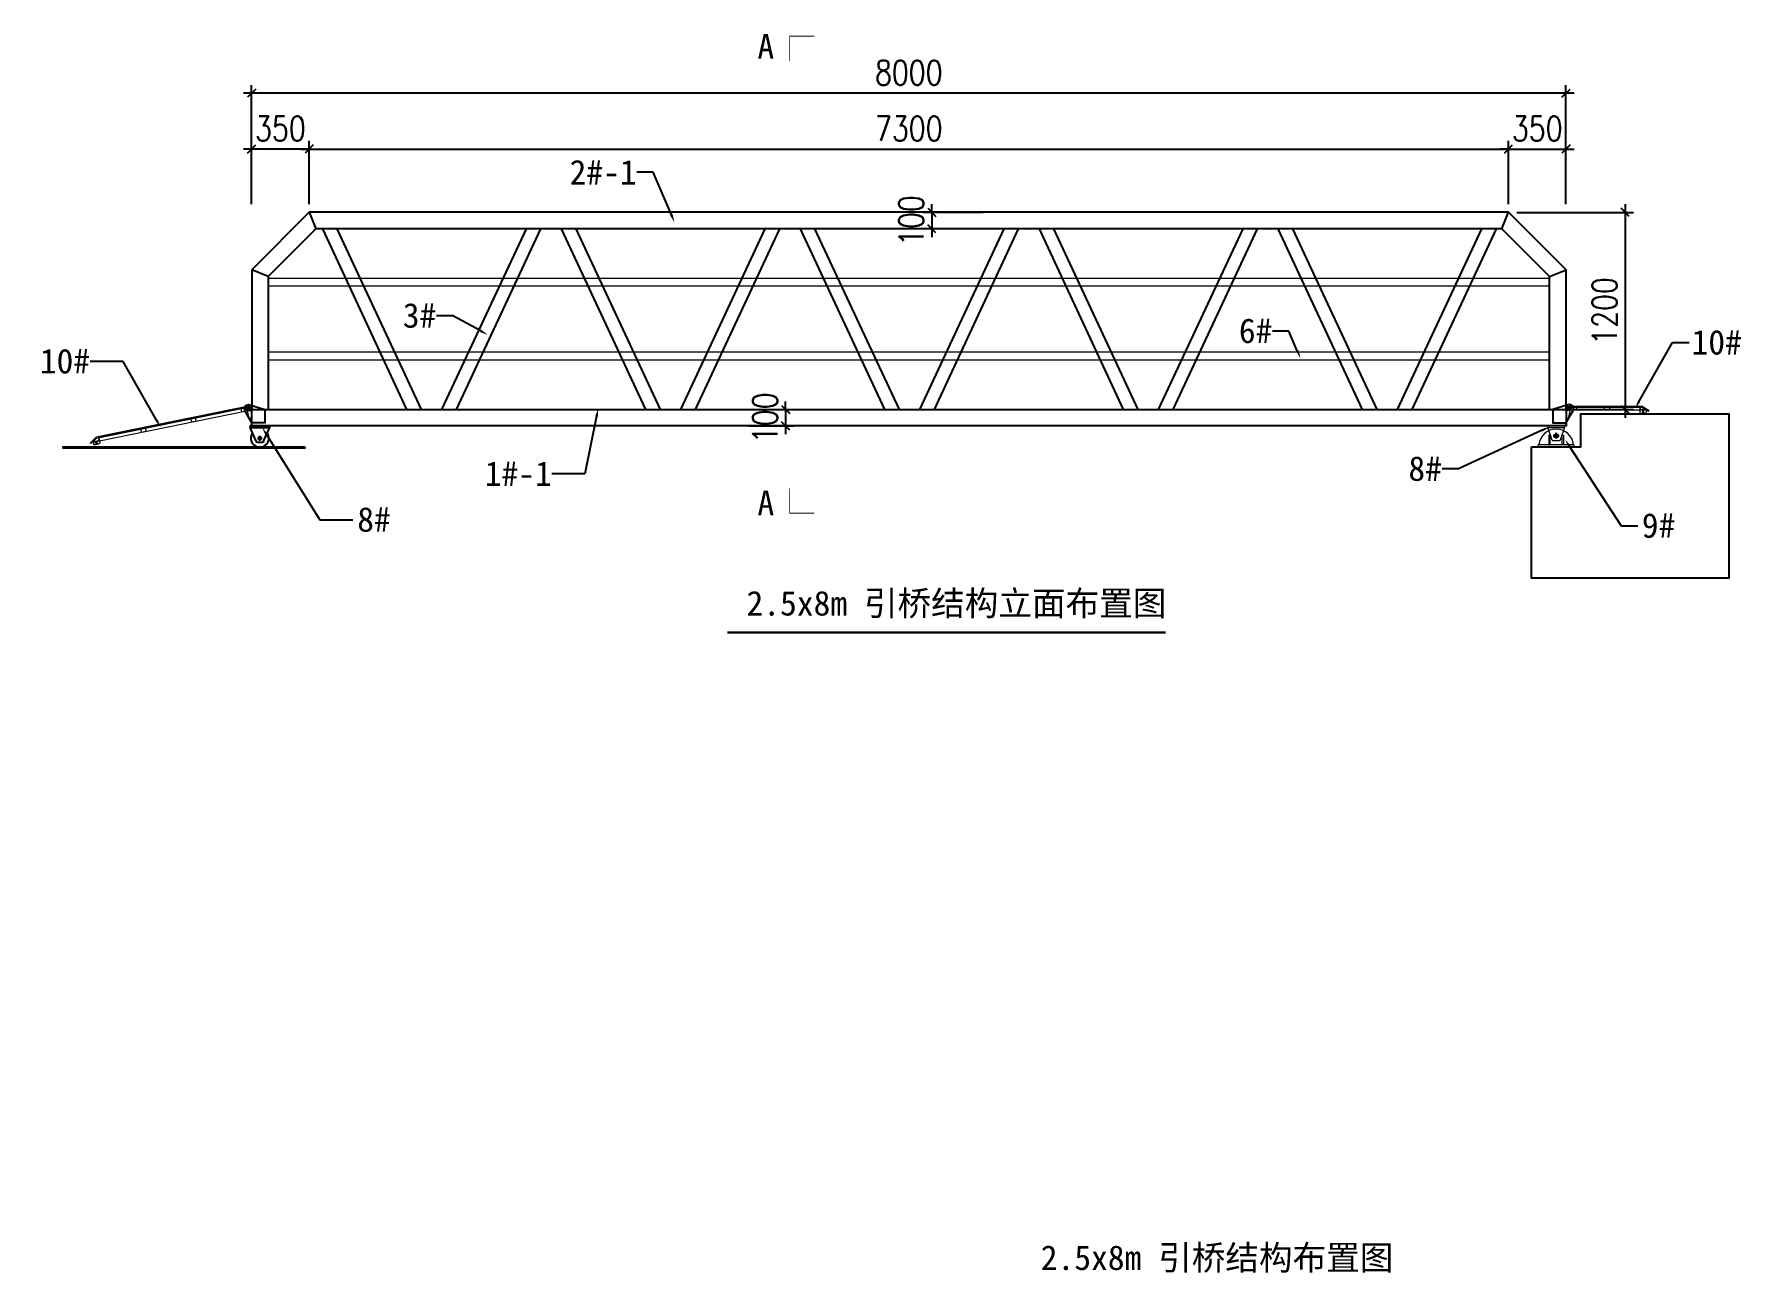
# Model space of a CAD drawing. Header units: millimetres. Extents: x 11827 to 862553, y 15071 to 134256.
# Drawn here: x 703060 to 713454, y 85042 to 92579 of the extents above; entities that cross this region are included whole.
import ezdxf
from ezdxf import colors
from ezdxf.entities.mleader import LeaderData, LeaderLine
from ezdxf.math import Vec2, Vec3

# ---------------------------------------------------------------- set-up
doc = ezdxf.new("R2010")
doc.units = ezdxf.units.MM
doc.linetypes.add('CENTER', pattern=[2, 1.25, -0.25, 0.25, -0.25])
doc.linetypes.add('CENTER2', pattern=[28.575, 19.05, -3.175, 3.175, -3.175])
for name, color, linetype, lineweight in [('加强板', 140, 'Continuous', 18), ('图框', 7, 'Continuous', 13), ('型材', 7, 'Continuous', 15), ('结构', 52, 'Continuous', 18), ('铝斜撑', 241, 'Continuous', 9)]:
    doc.layers.add(name, color=color, linetype=linetype, lineweight=lineweight)
for name, color, linetype in [('打印图框', 255, 'Continuous'), ('标注', 9, 'Continuous'), ('铝横梁', 220, 'Continuous'), ('铝通', 4, 'Continuous')]:
    doc.layers.add(name, color=color, linetype=linetype)
doc.styles.add('Arial', font='')
doc.styles.add('HZTXT', font='txtw.shx', dxfattribs={"width": 0.8, "bigfont": 'hztxtw.shx'})
doc.styles.get('Arial').set_extended_font_data('STXihei')
doc.dimstyles.new('DIM-50', dxfattribs={"dimscale": 50, "dimtxt": 3, "dimasz": 1, "dimexe": 1, "dimexo": 1, "dimgap": 1, "dimtad": 1, "dimdec": 1, "dimdsep": 46, "dimtxsty": 'HZTXT', "dimblk": 'OBLIQUE', "dimblk1": 'ARCHTICK', "dimblk2": 'OBLIQUE', "dimcen": 0, "dimdle": 1, "dimclrd": 9, "dimclre": 9, "dimclrt": 2, "dimadec": 1, "dimazin": 0, "dimtfac": 1, "dimtdec": 1, "dimtix": 1, "dimtmove": 2, "dimatfit": 3, "dimldrblk": 'OBLIQUE', "dimfxl": 15, "dimtolj": 1, "dimtzin": 0, "dimarcsym": 1})

# ---------------------------------------------------------------- blocks, each defined once
blk = doc.blocks.new('_Oblique')
at = {"color": 0, "linetype": 'ByBlock', "lineweight": -2}
blk.add_line((-0.5, -0.5), (0.5, 0.5), dxfattribs=at)
blk = doc.blocks.new('*D93')
at = {"layer": 'Defpoints', "color": 0, "linetype": 'ByBlock', "transparency": 16777216}
for p in [(704384, 92220), (704384, 91495, 0), (712384, 91495, 0)]:
    blk.add_point(p, dxfattribs=at)
at = {"layer": '标注', "color": 9, "linetype": 'ByBlock', "lineweight": -2, "transparency": 16777216}
for p, q in [((712434, 92220), (704334, 92220)), ((704384, 91545), (704384, 92270)), ((712384, 91545), (712384, 92270))]:
    blk.add_line(p, q, dxfattribs=at)
at = {"layer": '标注', "color": 9, "linetype": 'ByBlock', "lineweight": -2, "transparency": 16777216, "xscale": 50, "yscale": 50, "zscale": 50, "rotation": 180}
blk.add_blockref('_Oblique', (704384, 92220), dxfattribs=at)
at = {"layer": '标注', "color": 9, "linetype": 'ByBlock', "lineweight": -2, "transparency": 16777216, "xscale": 50, "yscale": 50, "zscale": 50}
blk.add_blockref('_Oblique', (712384, 92220), dxfattribs=at)
at = {"layer": '标注', "color": 2, "linetype": 'ByBlock', "transparency": 16777216, "insert": (708384, 92345), "char_height": 150, "attachment_point": 5, "style": 'HZTXT'}
blk.add_mtext('\\A1;8000', dxfattribs=at)
blk = doc.blocks.new('_ArchTick')
at = {"color": 0, "linetype": 'ByBlock', "lineweight": 100, "const_width": 0.15}
blk.add_lwpolyline([(-0.5, -0.5), (0.5, 0.5)], dxfattribs=at)
blk = doc.blocks.new('EB')
at = {"layer": '加强板'}
blk.add_lwpolyline([(1337537242, 365767056), (1337537242, 365767006), (1337537257, 365767006), (1337537267, 365767056)], close=True, dxfattribs=at)
at = {"layer": '铝通'}
blk.add_lwpolyline([(1337537285, 365767056, 0.668622), (1337537254, 365767090), (1337537162, 365767061), (1337537162, 365766981), (1337537242, 365766981)], format="xyb", close=True, dxfattribs=at)
blk.add_circle((1337537262, 365767066), 7, dxfattribs=at)
blk = doc.blocks.new('A$C1CD0366B')
at = {"color": 1, "linetype": 'CENTER', "ltscale": 0.52}
for p, q in [((46, 50), (74, 50)), ((60, 36), (60, 64))]:
    blk.add_line(p, q, dxfattribs=at)
blk.add_lwpolyline([(0, 100), (0, 0), (10, 0), (10, 100)], close=True)
blk.add_lwpolyline([(10, 100), (87, 74, -0.315452), (90, 69), (90, 31, -0.315452), (87, 26), (10, 0)], format="xyb")
blk.add_circle((60, 50), 11)
blk = doc.blocks.new('*D98')
at = {"layer": 'Defpoints', "color": 0, "linetype": 'ByBlock', "transparency": 16777216}
for p in [(707360, 90295, 0), (707360, 90195, 0), (707634, 90195)]:
    blk.add_point(p, dxfattribs=at)
at = {"layer": '标注', "color": 9, "linetype": 'ByBlock', "lineweight": -2, "transparency": 16777216}
for p, q in [((707634, 90295), (707634, 90345)), ((707410, 90295), (707684, 90295)), ((707634, 90295), (707634, 90195)), ((707410, 90195), (707684, 90195)), ((707634, 90195), (707634, 90145))]:
    blk.add_line(p, q, dxfattribs=at)
at = {"layer": '标注', "color": 9, "linetype": 'ByBlock', "lineweight": -2, "transparency": 16777216, "xscale": 50, "yscale": 50, "zscale": 50}
for p, rotation in [((707634, 90295), 270), ((707634, 90195), 90)]:
    blk.add_blockref('_Oblique', p, dxfattribs=dict(at, rotation=rotation))
at = {"layer": '标注', "color": 2, "linetype": 'ByBlock', "transparency": 16777216, "insert": (707509, 90245), "char_height": 150, "attachment_point": 5, "rotation": 90, "style": 'HZTXT'}
blk.add_mtext('\\A1;100', dxfattribs=at)
blk = doc.blocks.new('*D99')
at = {"layer": 'Defpoints', "color": 0, "linetype": 'ByBlock', "transparency": 16777216}
for p in [(712034, 91495, 0), (712384, 90295, 0), (712744, 90295)]:
    blk.add_point(p, dxfattribs=at)
at = {"layer": '标注', "color": 9, "linetype": 'ByBlock', "lineweight": -2, "transparency": 16777216}
for p, q in [((712084, 91495), (712794, 91495)), ((712744, 91545), (712744, 90245)), ((712434, 90295), (712794, 90295))]:
    blk.add_line(p, q, dxfattribs=at)
at = {"layer": '标注', "color": 9, "linetype": 'ByBlock', "lineweight": -2, "transparency": 16777216, "xscale": 50, "yscale": 50, "zscale": 50}
for p, rotation in [((712744, 91495), 90), ((712744, 90295), 270)]:
    blk.add_blockref('_Oblique', p, dxfattribs=dict(at, rotation=rotation))
at = {"layer": '标注', "color": 2, "linetype": 'ByBlock', "transparency": 16777216, "insert": (712619, 90895), "char_height": 150, "attachment_point": 5, "rotation": 90, "style": 'HZTXT'}
blk.add_mtext('\\A1;1200', dxfattribs=at)
blk = doc.blocks.new('*D109')
at = {"layer": 'Defpoints', "color": 0, "linetype": 'ByBlock', "transparency": 16777216}
for p in [(708886, 91495, 0), (708524, 91395), (708886, 91395, 0)]:
    blk.add_point(p, dxfattribs=at)
at = {"layer": '标注', "color": 9, "linetype": 'ByBlock', "lineweight": -2, "transparency": 16777216}
for p, q in [((708836, 91495), (708474, 91495)), ((708524, 91495), (708524, 91545)), ((708524, 91495), (708524, 91395)), ((708836, 91395), (708474, 91395)), ((708524, 91395), (708524, 91345))]:
    blk.add_line(p, q, dxfattribs=at)
at = {"layer": '标注', "color": 9, "linetype": 'ByBlock', "lineweight": -2, "transparency": 16777216, "xscale": 50, "yscale": 50, "zscale": 50}
for p, rotation in [((708524, 91495), 270), ((708524, 91395), 90)]:
    blk.add_blockref('_Oblique', p, dxfattribs=dict(at, rotation=rotation))
at = {"layer": '标注', "color": 2, "linetype": 'ByBlock', "transparency": 16777216, "insert": (708399, 91445), "char_height": 150, "attachment_point": 5, "rotation": 90, "style": 'HZTXT'}
blk.add_mtext('\\A1;100', dxfattribs=at)
blk = doc.blocks.new('*D106')
at = {"layer": 'Defpoints', "color": 0, "linetype": 'ByBlock', "transparency": 16777216}
for p in [(712384, 91880), (712034, 91495, 0), (712384, 91495, 0)]:
    blk.add_point(p, dxfattribs=at)
at = {"layer": '标注', "color": 9, "linetype": 'ByBlock', "lineweight": -2, "transparency": 16777216}
for p, q in [((712034, 91545), (712034, 91930)), ((712384, 91545), (712384, 91930)), ((712034, 91880), (711984, 91880)), ((712034, 91880), (712384, 91880)), ((712384, 91880), (712434, 91880))]:
    blk.add_line(p, q, dxfattribs=at)
at = {"layer": '标注', "color": 9, "linetype": 'ByBlock', "lineweight": -2, "transparency": 16777216, "xscale": 50, "yscale": 50, "zscale": 50}
blk.add_blockref('_Oblique', (712034, 91880), dxfattribs=at)
at = {"layer": '标注', "color": 9, "linetype": 'ByBlock', "lineweight": -2, "transparency": 16777216, "xscale": 50, "yscale": 50, "zscale": 50, "rotation": 180}
blk.add_blockref('_Oblique', (712384, 91880), dxfattribs=at)
at = {"layer": '标注', "color": 2, "linetype": 'ByBlock', "transparency": 16777216, "insert": (712209, 92005), "char_height": 150, "attachment_point": 5, "style": 'HZTXT'}
blk.add_mtext('\\A1;350', dxfattribs=at)
blk = doc.blocks.new('*D107')
at = {"layer": 'Defpoints', "color": 0, "linetype": 'ByBlock', "transparency": 16777216}
for p in [(704384, 91880), (704384, 91495, 0), (704734, 91495, 0)]:
    blk.add_point(p, dxfattribs=at)
at = {"layer": '标注', "color": 9, "linetype": 'ByBlock', "lineweight": -2, "transparency": 16777216}
for p, q in [((704384, 91545), (704384, 91930)), ((704734, 91545), (704734, 91930)), ((704384, 91880), (704334, 91880)), ((704734, 91880), (704384, 91880)), ((704734, 91880), (704784, 91880))]:
    blk.add_line(p, q, dxfattribs=at)
at = {"layer": '标注', "color": 9, "linetype": 'ByBlock', "lineweight": -2, "transparency": 16777216, "xscale": 50, "yscale": 50, "zscale": 50}
blk.add_blockref('_Oblique', (704384, 91880), dxfattribs=at)
at = {"layer": '标注', "color": 9, "linetype": 'ByBlock', "lineweight": -2, "transparency": 16777216, "xscale": 50, "yscale": 50, "zscale": 50, "rotation": 180}
blk.add_blockref('_Oblique', (704734, 91880), dxfattribs=at)
at = {"layer": '标注', "color": 2, "linetype": 'ByBlock', "transparency": 16777216, "insert": (704559, 92005), "char_height": 150, "attachment_point": 5, "style": 'HZTXT'}
blk.add_mtext('\\A1;350', dxfattribs=at)
blk = doc.blocks.new('*D108')
at = {"layer": 'Defpoints', "color": 0, "linetype": 'ByBlock', "transparency": 16777216}
for p in [(712034, 91880), (704734, 91495, 0), (712034, 91495, 0)]:
    blk.add_point(p, dxfattribs=at)
at = {"layer": '标注', "color": 9, "linetype": 'ByBlock', "lineweight": -2, "transparency": 16777216}
for p, q in [((704734, 91545), (704734, 91930)), ((712034, 91545), (712034, 91930)), ((704684, 91880), (712084, 91880))]:
    blk.add_line(p, q, dxfattribs=at)
at = {"layer": '标注', "color": 9, "linetype": 'ByBlock', "lineweight": -2, "transparency": 16777216, "xscale": 50, "yscale": 50, "zscale": 50, "rotation": 180}
blk.add_blockref('_Oblique', (704734, 91880), dxfattribs=at)
at = {"layer": '标注', "color": 9, "linetype": 'ByBlock', "lineweight": -2, "transparency": 16777216, "xscale": 50, "yscale": 50, "zscale": 50}
blk.add_blockref('_Oblique', (712034, 91880), dxfattribs=at)
at = {"layer": '标注', "color": 2, "linetype": 'ByBlock', "transparency": 16777216, "insert": (708384, 92005), "char_height": 150, "attachment_point": 5, "style": 'HZTXT'}
blk.add_mtext('\\A1;7300', dxfattribs=at)
blk = doc.blocks.new('JAGZZ')
at = {"color": 1, "linetype": 'CENTER2'}
for p, q in [((524725, 12996), (524689, 12996)), ((524707, 12979), (524707, 13014))]:
    blk.add_line(p, q, dxfattribs=at)
at = {"layer": '结构', "color": 4}
for p, q in [((524597, 12929), (524597, 12941)), ((524817, 12941), (524597, 12941)), ((524817, 12929), (524597, 12929)), ((524817, 12929), (524817, 12941))]:
    blk.add_line(p, q, dxfattribs=at)
for points in [[(524670, 12941), (524670, 13001), (524662, 13001), (524662, 12941)], [(524744, 12941), (524744, 13001), (524752, 13001), (524752, 12941)]]:
    blk.add_lwpolyline(points, close=True, dxfattribs=at)
at = {"layer": '结构'}
blk.add_circle((524707, 12996), 13, dxfattribs=at)
at = {"layer": '结构', "color": 4}
blk.add_arc((524707, 12931), 106, 5.7248, 174.2752, dxfattribs=at)
blk = doc.blocks.new('A$C32F71815')
at = {"layer": '铝斜撑', "linetype": 'Continuous'}
for p, q in [((3, 20), (0, 20)), ((0, 20), (0, 0)), ((40, 0), (0, 0)), ((3, 20), (3, 3)), ((40, 3), (3, 3)), ((40, 0), (40, 3))]:
    blk.add_line(p, q, dxfattribs=at)
blk = doc.blocks.new('A$C42B83C84')
at = {"layer": '图框', "lineweight": 0}
h = blk.add_hatch(dxfattribs=at)
h.set_pattern_fill('ANSI31', color=256, scale=0.5, style=0)
h.set_pattern_definition([(45, (82514.4754, -36464.1272), (-1.122532015, 1.122532015), [])])
edge = h.paths.add_edge_path(flags=17)
edge.add_arc((15, 30), 6.5, 0, 360)
edge = h.paths.add_edge_path()
edge.add_arc((15, 30), 10, 0, 360)
for p, q in [((0, 25), (0, 45)), ((0, 45), (458, 45)), ((5, 25), (0, 25)), ((5, 40), (5, 25)), ((457, 40), (5, 40)), ((457, 40), (497, 15)), ((458, 45), (500, 19)), ((462, 7), (462, 23)), ((467, 7), (467, 23)), ((497, 15), (500, 19))]:
    blk.add_line(p, q, dxfattribs=at)
for points in [[(29, 20), (29, 40), (444, 40), (444, 20)], [(59, 40), (59, 20), (29, 20), (29, 40)], [(259, 40), (259, 20), (229, 20), (229, 40)]]:
    blk.add_lwpolyline(points, close=True, dxfattribs=at)
blk.add_lwpolyline([(444, 20), (444, 10, 0.414214), (454, 0), (474, 0, 0.414214), (484, 10), (484, 20)], format="xyb", dxfattribs=at)
blk.add_lwpolyline([(458, 0), (458, 7), (470, 7), (470, 0)], dxfattribs=at)
for radius in [10, 6.5]:
    blk.add_circle((15, 30), radius, dxfattribs=at)
blk.add_blockref('A$C32F71815', (444, 20), dxfattribs=at)
blk = doc.blocks.new('GW-R')
at = {"color": 3, "linetype": 'CENTER2'}
for p, q in [((8383, 1945), (8383, 1975)), ((8398, 1960), (8368, 1960))]:
    blk.add_line(p, q, dxfattribs=at)
at = {"color": 1, "linetype": 'CENTER', "ltscale": 0.52}
for p, q in [((8369, 1960), (8397, 1960)), ((8383, 1974), (8383, 1946))]:
    blk.add_line(p, q, dxfattribs=at)
blk.add_lwpolyline([(8443, 2035), (8323, 2035), (8323, 2025), (8443, 2025)], close=True)
at = {"color": 0}
for points in [[(8360, 1942), (8323, 2025)], [(8406, 1942), (8443, 2025)]]:
    blk.add_lwpolyline(points, dxfattribs=at)
blk.add_lwpolyline([(8406, 1942, -0.317501), (8397, 1935), (8370, 1935, -0.317501), (8360, 1942)], format="xyb")
blk.add_circle((8383, 1960), 9)
blk.add_circle((8383, 1960), 9)
blk.add_arc((8383, 1960), 55, 144.9944, 35.0056)
blk = doc.blocks.new('tb')
at = {"lineweight": 0}
h = blk.add_hatch(dxfattribs=at)
h.set_pattern_fill('ANSI31', color=256, scale=0.125, style=0)
h.set_pattern_definition([(45, (-488846.90197, 126237.06756), (-0.2806330038, 0.28063300377), [])])
edge = h.paths.add_edge_path(flags=17)
edge.add_arc((0, 0), 6.5, 0, 360)
edge = h.paths.add_edge_path()
edge.add_arc((0, 0), 10, 0, 360)
for p, q in [((-15, -5), (-15, 15)), ((-15, 15), (943, 15)), ((-10, 10), (-10, -5)), ((942, 10), (-10, 10)), ((942, 10), (982, -16)), ((943, 15), (985, -12)), ((-10, -5), (-15, -5)), ((927, -10), (927, -20)), ((937, -30), (957, -30)), ((941, -23), (953, -23)), ((941, -30), (941, -23)), ((945, -23), (945, -7)), ((950, -23), (950, -7)), ((953, -30), (953, -23)), ((967, -10), (967, -20)), ((982, -16), (985, -12))]:
    blk.add_line(p, q, dxfattribs=at)
for points in [[(14, -10), (14, 10), (927, 10), (927, -10)], [(44, 10), (44, -10), (14, -10), (14, 10)], [(356, 10), (356, -10), (326, -10), (326, 10)], [(668, 10), (668, -10), (638, -10), (638, 10)]]:
    blk.add_lwpolyline(points, close=True, dxfattribs=at)
for radius in [10, 6.5]:
    blk.add_circle((0, 0), radius, dxfattribs=at)
for centre, start, end in [((937, -20), 180, 270), ((957, -20), 270, 0)]:
    blk.add_arc(centre, 10, start, end, dxfattribs=at)
blk.add_blockref('A$C32F71815', (927, -10), dxfattribs=at)
blk = doc.blocks.new('*U112')
at = {"layer": '铝横梁', "color": 6}
for points in [[(-664, 550), (-151, -550)], [(-576, 550), (-62, -550)], [(576, 550), (62, -550)], [(664, 550), (151, -550)]]:
    blk.add_lwpolyline(points, dxfattribs=at)
blk = doc.blocks.new('*U113')
at = {"layer": '标注', "color": 0, "linetype": 'ByBlock', "lineweight": -2, "transparency": 16777216}
for p in [(0, 0), (1454, 0), (2908, 0), (4362, 0), (5816, 0)]:
    blk.add_blockref('*U112', p, dxfattribs=at)

msp = doc.modelspace()

# ---------------------------------------------------------------- linework, layer by layer
at = {"const_width": 5, "elevation": 0}
for points in [[(707658.41, 92416.77), (707658.41, 92566.77), (707808.41, 92566.77)], [(707658.41, 89814.77), (707658.41, 89664.77), (707808.41, 89664.77)]]:
    msp.add_lwpolyline(points, dxfattribs=at)
at = {"elevation": 0}
msp.add_lwpolyline([(712174.41, 90068.34), (712474.41, 90068.34), (712474.41, 90268.34), (713374.41, 90268.34), (713374.41, 89268.34), (712174.41, 89268.34), (712174.41, 90068.34)], dxfattribs=at)
at = {"color": 7, "elevation": 0}
msp.add_lwpolyline([(704708.93, 90065.48), (703235.75, 90065.48), (703235.75, 90061.48), (704708.93, 90061.48), (704708.93, 90065.48)], dxfattribs=at)
at = {"const_width": 15}
msp.add_lwpolyline([(707279.06, 88938.3), (709948.24, 88938.3)], dxfattribs=at)
at = {"layer": '型材', "elevation": 0}
for points in [[(704484.41, 91095.34), (712284.41, 91095.34), (712284.41, 91045.34), (704484.41, 91045.34)], [(704484.41, 90645.34), (712284.41, 90645.34), (712284.41, 90595.34), (704484.41, 90595.34)]]:
    msp.add_lwpolyline(points, close=True, dxfattribs=at)
at = {"layer": '铝通', "color": 4, "elevation": 0}
for points in [[(712384.41, 90295.34), (712384.41, 91145.34), (712034.41, 91495.34), (704734.41, 91495.34), (704384.41, 91145.34), (704384.41, 90295.34)], [(704734.41, 91495.34), (704775.83, 91395.34)], [(711992.99, 91395.34), (712034.41, 91495.34)], [(712284.41, 90295.34), (712284.41, 91103.92), (711992.99, 91395.34), (704775.83, 91395.34), (704484.41, 91103.92), (704484.41, 90295.34)], [(704484.41, 91103.92), (704384.41, 91145.34)], [(712284.41, 91103.92), (712384.41, 91145.34)], [(704384.41, 90295.34), (712384.41, 90295.34), (712384.41, 90195.34), (704384.41, 90195.34), (704384.41, 90295.34)]]:
    msp.add_lwpolyline(points, dxfattribs=at)
at = {"layer": '铝通'}
msp.add_circle((704364.41, 90300.34, 0), 7, dxfattribs=at)

# ---------------------------------------------------------------- block references
at = {"xscale": -1, "rotation": 11.54607630109346}
msp.add_blockref('tb', (704364.41, 90300.34, 0), dxfattribs=at)
msp.add_blockref('GW-R', (696051.21, 88160.41, 0))
at = {"color": 0}
msp.add_blockref('JAGZZ', (187617.35, 77138.85, 0), dxfattribs=at)
at = {"layer": '图框', "lineweight": 0}
msp.add_blockref('A$C42B83C84', (712389.4, 90270.34, 0), dxfattribs=at)
at = {"layer": '图框', "rotation": 270}
msp.add_blockref('A$C1CD0366B', (712274.41, 90195.34, 0), dxfattribs=at)
at = {"layer": '型材', "color": 22, "xscale": -1}
msp.add_blockref('EB', (1338241626.78, -365676766.09, 0), dxfattribs=at)
at = {"layer": '型材', "color": 22}
msp.add_blockref('EB', (-1336824857.97, -365676766.09, 0), dxfattribs=at)
at = {"layer": '标注', "color": 4, "linetype": 'ByBlock'}
msp.add_blockref('*U113', (705478.61, 90845.34, 0), dxfattribs=at)

# ---------------------------------------------------------------- texts
at = {"char_height": 150, "style": 'Arial'}
for insert, attachment_point in [((707462.67, 92579.41, 0), 1), ((707462.67, 89652.13, 0), 7)]:
    msp.add_mtext_dynamic_manual_height_columns('A', width=409.0995, gutter_width=12.5, heights=[0], dxfattribs=dict(at, insert=insert, attachment_point=attachment_point))
at = {"layer": '打印图框', "color": 6, "char_height": 150, "attachment_point": 1, "style": 'Arial'}
for s, insert in [('2.5x8m 引桥结构立面布置图', (707396.36, 89191.57)), ('2.5x8m 引桥结构布置图', (709187.28, 85208.98))]:
    msp.add_mtext_dynamic_manual_height_columns(s, width=2727.024, gutter_width=12.5, heights=[0], dxfattribs=dict(at, insert=insert))

# ---------------------------------------------------------------- dimensions: what is measured, and where the dimension line sits
at = {"layer": '标注', "color": 4, "linetype": 'ByBlock'}
dim = msp.add_aligned_dim(p1=(712384.41, 91495.34, 0), p2=(704384.41, 91495.34, 0), distance=-724.49, dimstyle='DIM-50', dxfattribs=at)
dim.commit()
dim.dimension.update_dxf_attribs({"geometry": '*D93', "text_midpoint": (708384.41, 92344.83)})
dim = msp.add_linear_dim(base=(704384.41, 91880.01), p1=(704734.41, 91495.34, 0), p2=(704384.41, 91495.34, 0), dimstyle='DIM-50', dxfattribs=at)
dim.commit()
dim.dimension.update_dxf_attribs({"geometry": '*D107', "text_midpoint": (704559.41, 92005.01)})
for base, p1, p2, angle, picture, middle in [((712034.41, 91880.01), (704734.41, 91495.34, 0), (712034.41, 91495.34, 0), 180, '*D108', (708384.41, 92005.01)), ((712384.41, 91880.01), (712034.41, 91495.34, 0), (712384.41, 91495.34, 0), 180, '*D106', (712209.41, 92005.01)), ((708523.87, 91395.34), (708885.88, 91495.34, 0), (708885.88, 91395.34, 0), 90, '*D109', (708398.87, 91445.34)), ((712744.4, 90295.34), (712034.41, 91495.34, 0), (712384.41, 90295.34, 0), 90, '*D99', (712619.4, 90895.34)), ((707633.56, 90195.34), (707359.91, 90295.34, 0), (707359.91, 90195.34, 0), 90, '*D98', (707508.56, 90245.34))]:
    dim = msp.add_linear_dim(base=base, p1=p1, p2=p2, angle=angle, dimstyle='DIM-50', dxfattribs=at)
    dim.commit()
    dim.dimension.update_dxf_attribs({"geometry": picture, "text_midpoint": middle})

# ---------------------------------------------------------------- leaders
at = {"layer": '标注', "color": 6}
ml = msp.add_multileader_mtext('Standard', dxfattribs=at)
ml.set_content('2#-1', color=6, style='Arial')
ml.set_leader_properties(color=9)
ml.build(insert=Vec2(0, 0))
ml.multileader.update_dxf_attribs({"dogleg_length": 100, "arrow_head_size": 50})
ctx = ml.context
ctx.base_point, ctx.char_height, ctx.arrow_head_size, ctx.landing_gap_size, ctx.plane_origin = Vec3(706344.62, 91739.44, 0), 150, 50, 1, Vec3(706869.63, 92330.68, 0)
ctx.text_align_type = 2
notes = []
notes.append((ctx, [(0, (1, 1, 0), (706828.55, 91739.44, 0), (-1, 0), 100, [(0, [(706958.44, 91433.48, 0)], 0, [])])]))
ctx.mtext.insert, ctx.mtext.width, ctx.mtext.alignment, ctx.mtext.flow_direction = Vec3(706727.55, 91814.44, 0), 150, 3, 5
ml = msp.add_multileader_mtext('Standard', dxfattribs=at)
ml.set_content('3#', color=6, style='Arial')
ml.set_leader_properties(color=9)
ml.build(insert=Vec2(0, 0))
ml.multileader.update_dxf_attribs({"dogleg_length": 100, "arrow_head_size": 50})
ctx = ml.context
ctx.base_point, ctx.char_height, ctx.arrow_head_size, ctx.landing_gap_size, ctx.plane_origin = Vec3(705276.39, 90866.1, 0), 150, 50, 1, Vec3(709800.38, 91571.96, 0)
ctx.text_align_type = 2
notes.append((ctx, [(0, (1, 1, 0), (705609.12, 90866.1, 0), (-1, 0), 100, [(0, [(705822.05, 90749.12, 0)], 0, [])])]))
ctx.mtext.insert, ctx.mtext.width, ctx.mtext.alignment, ctx.mtext.flow_direction = Vec3(705508.12, 90942.91, 0), 139.4913, 3, 5
ml = msp.add_multileader_mtext('Standard', dxfattribs=at)
ml.set_content('6#', color=6, style='Arial')
ml.set_leader_properties(color=9)
ml.build(insert=Vec2(0, 0))
ml.multileader.update_dxf_attribs({"dogleg_length": 100, "arrow_head_size": 50})
ctx = ml.context
ctx.base_point, ctx.char_height, ctx.arrow_head_size, ctx.landing_gap_size, ctx.plane_origin = Vec3(710371.82, 90772.82, 0), 150, 50, 1, Vec3(710746.6, 91429.67, 0)
ctx.text_align_type = 2
notes.append((ctx, [(0, (1, 1, 0), (710698.11, 90772.82, 0), (-1, 0), 100, [(0, [(710768.27, 90606.83, 0)], 0, [])])]))
ctx.mtext.insert, ctx.mtext.width, ctx.mtext.alignment, ctx.mtext.flow_direction = Vec3(710597.11, 90849.63, 0), 150, 3, 5
ml = msp.add_multileader_mtext('Standard', dxfattribs=at)
ml.set_content('10#', color=6, style='Arial')
ml.set_leader_properties(color=9)
ml.build(insert=Vec2(0, 0))
ml.multileader.update_dxf_attribs({"dogleg_length": 100, "arrow_head_size": 50})
ctx = ml.context
ctx.base_point, ctx.char_height, ctx.arrow_head_size, ctx.landing_gap_size, ctx.plane_origin = Vec3(713132.98, 90702.85, 0), 150, 50, 1, Vec3(710316.22, 92361.26, 0)
ctx.text_align_type = 2
notes.append((ctx, [(1, (1, 1, 0), (713032.98, 90702.85, 0), (1, 0), 100, [(0, [(712804.86, 90301.91, 0)], 0, [])])]))
ctx.mtext.insert, ctx.mtext.alignment, ctx.mtext.flow_direction = Vec3(713454.47, 90779.66, 0), 3, 5
ml = msp.add_multileader_mtext('Standard', dxfattribs=at)
ml.set_content('10#', color=6, style='Arial')
ml.set_leader_properties(color=9)
ml.build(insert=Vec2(0, 0))
ml.multileader.update_dxf_attribs({"dogleg_length": 200, "arrow_head_size": 50})
ctx = ml.context
ctx.base_point, ctx.char_height, ctx.arrow_head_size, ctx.landing_gap_size, ctx.plane_origin = Vec3(703079.61, 90588.03, 0), 150, 50, 1, Vec3(706318.86, 92246.44, 0)
ctx.text_align_type = 2
notes.append((ctx, [(1, (1, 1, 0), (703602.1, 90588.03, 0), (-1, 0), 200, [(0, [(703830.22, 90187.09, 0)], 0, [])])]))
ctx.mtext.insert, ctx.mtext.alignment, ctx.mtext.flow_direction = Vec3(703401.1, 90664.84, 0), 3, 5
ml = msp.add_multileader_mtext('Standard', dxfattribs=at)
ml.set_content('1#-1', color=6, style='Arial')
ml.set_leader_properties(color=9)
ml.build(insert=Vec2(0, 0))
ml.multileader.update_dxf_attribs({"dogleg_length": 200, "arrow_head_size": 50})
ctx = ml.context
ctx.base_point, ctx.char_height, ctx.arrow_head_size, ctx.landing_gap_size, ctx.plane_origin = Vec3(705850.47, 89904.73, 0), 150, 50, 1, Vec3(706592.16, 90455.67, 0)
ctx.text_align_type = 2
notes.append((ctx, [(1, (1, 1, 0), (706411.91, 89904.73, 0), (-1, 0), 200, [(0, [(706494.06, 90303.16, 0)], 0, [])])]))
ctx.mtext.insert, ctx.mtext.alignment, ctx.mtext.flow_direction = Vec3(706210.91, 89979.73, 0), 3, 5
ml = msp.add_multileader_mtext('Standard', dxfattribs=at)
ml.set_content('8#', color=6, style='Arial')
ml.set_leader_properties(color=9)
ml.build(insert=Vec2(0, 0))
ml.multileader.update_dxf_attribs({"dogleg_length": 200, "arrow_head_size": 50})
ctx = ml.context
ctx.base_point, ctx.char_height, ctx.arrow_head_size, ctx.landing_gap_size, ctx.plane_origin = Vec3(704999.23, 89624.64), 150, 50, 1, Vec3(702709.81, -514988.58)
ctx.text_align_type = 2
notes.append((ctx, [(1, (1, 1, 0), (704799.23, 89624.64), (1, 0), 200, [(0, [(704448.32, 90185.4)], 0, [])])]))
ctx.mtext.insert, ctx.mtext.alignment, ctx.mtext.flow_direction = Vec3(705231.16, 89701.45), 3, 5
ml = msp.add_multileader_mtext('Standard', dxfattribs=at)
ml.set_content('8#', color=6, style='Arial')
ml.set_leader_properties(color=9)
ml.build(insert=Vec2(0, 0))
ml.multileader.update_dxf_attribs({"dogleg_length": 100, "arrow_head_size": 50})
ctx = ml.context
ctx.base_point, ctx.char_height, ctx.arrow_head_size, ctx.landing_gap_size, ctx.plane_origin = Vec3(711397.1, 89934.23), 150, 50, 1, Vec3(716023.87, -514983.77)
ctx.text_align_type = 2
notes.append((ctx, [(1, (1, 1, 0), (711730.02, 89934.23), (-1, 0), 100, [(0, [(712285.36, 90190.21)], 0, [])])]))
ctx.mtext.insert, ctx.mtext.alignment, ctx.mtext.flow_direction = Vec3(711629.02, 90011.04), 3, 5
ml = msp.add_multileader_mtext('Standard', dxfattribs=at)
ml.set_content('9#', color=6, style='Arial')
ml.set_leader_properties(color=9)
ml.build(insert=Vec2(0, 0))
ml.multileader.update_dxf_attribs({"dogleg_length": 100, "arrow_head_size": 50})
ctx = ml.context
ctx.base_point, ctx.char_height, ctx.arrow_head_size, ctx.landing_gap_size, ctx.plane_origin = Vec3(712820.78, 89587.81), 150, 50, 1, Vec3(716640.19, -515061.19)
ctx.text_align_type = 2
notes.append((ctx, [(1, (1, 1, 0), (712720.78, 89587.81), (1, 0), 100, [(0, [(712378.71, 90112.79)], 0, [])])]))
ctx.mtext.insert, ctx.mtext.alignment, ctx.mtext.flow_direction = Vec3(713049.69, 89664.62), 3, 5
for ctx, leaders in notes:
    for number, flags, end, landing, length, lines in leaders:
        leader = LeaderData()
        leader.index, (leader.has_last_leader_line, leader.has_dogleg_vector, leader.attachment_direction) = number, flags
        leader.last_leader_point, leader.dogleg_vector, leader.dogleg_length = Vec3(end), Vec3(landing), length
        for number, points, colour, breaks in lines:
            line = LeaderLine()
            line.index, line.vertices, line.color, line.breaks = number, Vec3.list(points), colors.encode_raw_color(colour), breaks
            leader.lines.append(line)
        ctx.leaders.append(leader)

doc.saveas('drawing.dxf')
